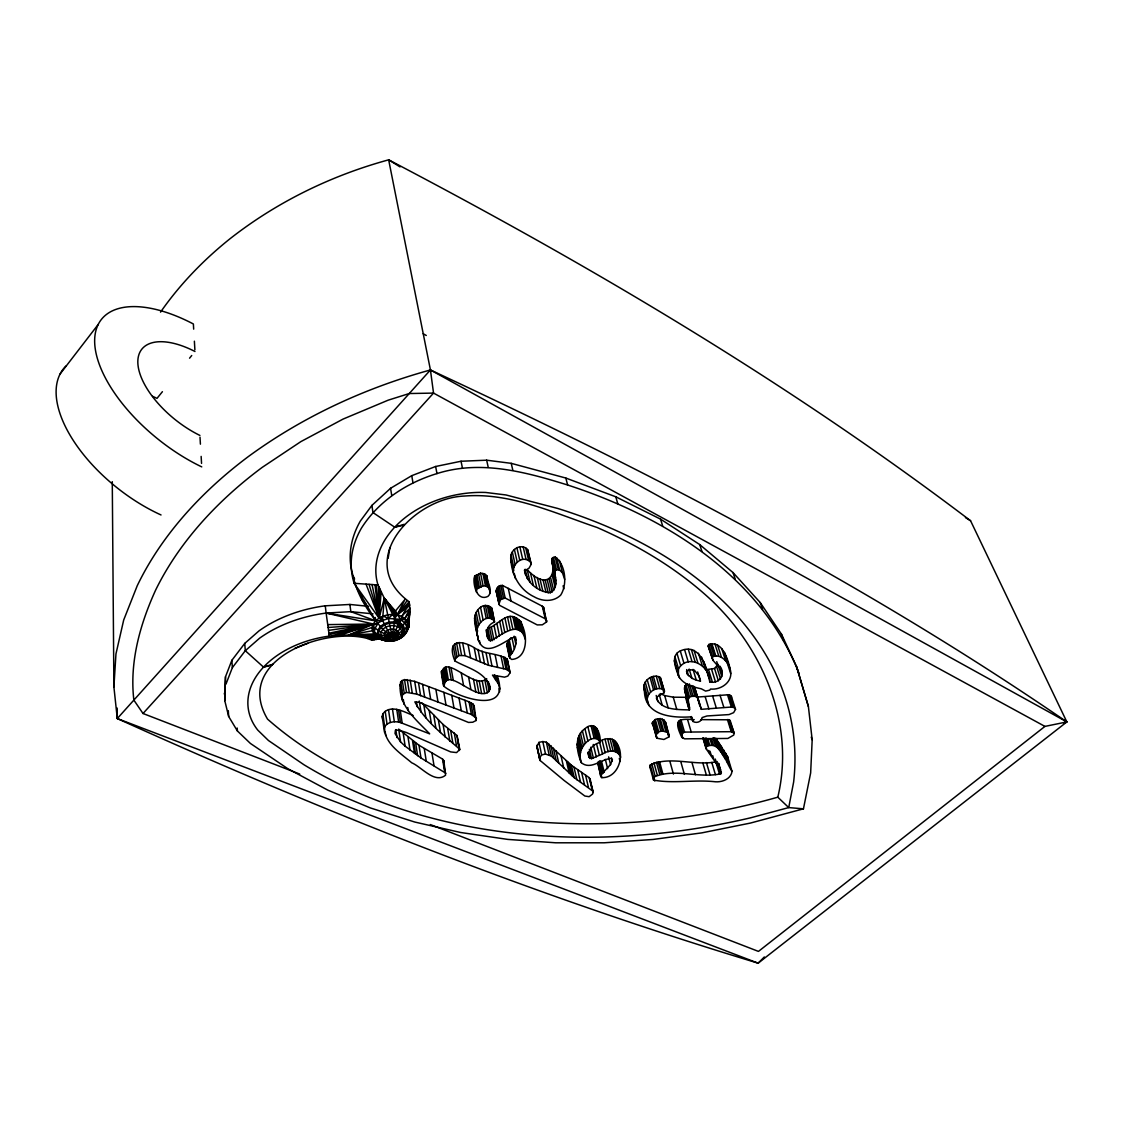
<?xml version="1.0" encoding="UTF-8"?>
<svg xmlns="http://www.w3.org/2000/svg" width="1123" height="1123" viewBox="0 0 1123 1123"><rect width="100%" height="100%" fill="white"/><g stroke="black" fill="none" stroke-linecap="round" stroke-linejoin="round"><path stroke-width="1.5" d="M530.07 582.219L527.178 569.628C543.069 586.992 557.008 581.854 552.193 558.313L555.169 556.98C565.669 564.434 567.606 584.493 560.658 595.148C553.583 602.139 542.311 601.563 534.169 596.804C518.475 589.421 509.884 571.888 511.007 555.029C512.692 547.884 522.223 543.574 527.599 549.54L531.305 564.125L529.017 568.168L524.932 570.793C526.364 582.598 538.731 592.27 550.326 592.733C561.233 586.529 553.035 570.231 551.856 561.149M369.046 584.339L378.507 615.432L378.802 586.641M403.943 629.694C401.473 653.979 354.84 634.93 379.083 618.183L379.588 588.298M692.147 719.604L690.603 716.881C671.779 718.074 644.644 715.66 644.42 690.729C640.98 681.843 652.365 672.705 660.324 677.478L664.479 691.15L663.946 692.905L656.969 696.892L656.408 698.211C661.307 710.368 678.348 709.497 689.213 709.918L684.497 688.918L684.946 685.816L687.739 684.089L691.389 696.386L695.025 696.288L697.678 697.65L701.299 709.315L731.368 707.041L734.175 707.616L735.537 709.357L733.614 712.656L729.024 714.579L706.985 715.955L702.1 717.583C701.594 721.949 696.344 723.633 692.905 721.415L691.249 716.53M398.174 639.352L403.789 635.576L408.604 627.673L408.912 617.875C410.007 626.592 406.947 635.885 398.174 639.352C388.909 636.334 385.007 625.286 381.146 617.159M689.817 709.61L688.146 699.545L689.578 697.046L691.389 696.386M497.138 679.078L497.419 676.509C511.035 715.07 458.577 698.267 443.992 686.335C446.912 664.816 476.826 703.223 489.207 691.305L490.007 687.613L489.389 684.454M408 629.357L402.034 636.53C394.875 638.327 387.982 633.695 382.761 629.287C369.565 614.042 357.198 595.892 353.169 576.085A117.129 85.25 -11 0 1 360.329 521.072L371.895 505.406L390.565 488.294L411.734 475.675L435.626 466.494L461.034 461.244L486.652 460.191L511.204 463.336L565.795 478.033L615.769 496.787L660.549 519.135L699.713 544.571L732.982 572.548L760.215 602.546L781.397 634.06L796.6 666.613L808.392 706.521L812.182 739.818L810.652 772.933L803.45 808.827L750.403 823.075L701.791 832.873L652.968 839.471L604.174 842.797L555.674 842.797L507.75 839.4L460.683 832.508L414.808 822.05L370.45 807.97L327.986 790.213L287.825 768.708L250.401 743.44L237.388 730.961L228.671 716.488L224.768 700.64L225.498 676.762L231.857 660.31L244.744 643.395L259.034 630.859A112.033 76.322 -7.2 0 1 325.263 605.816L349.885 604.455L368.625 606.336M721.513 670.206L712.993 660.338L708.122 645.907L708.795 644.49C722.257 640.222 727.985 659.313 730.062 668.887C734.119 680.875 721.752 690.28 710.522 689.031L709.792 690.126L705.623 691.108L701.342 688.82C692.709 686.995 682.475 684.132 678.348 675.555C675.821 668.031 670.178 655.593 680.285 650.933C699.868 642.145 707.167 667.778 709.764 681.9C718.748 684.384 725.655 675.007 720.545 667.146M474.131 577.769C473.078 585.532 477.219 601.619 487.958 596.383C493.839 590.993 486.821 582.332 487.003 575.973L484.42 573.895L480.518 573.137L474.594 576.225L476.559 592.383M399.549 622.521L403.157 625.216L404.631 629.189L404.252 632.951C393.85 638.257 380.36 634.2 372.878 625.722L382.522 620.514L384.291 598.208L378.002 584.971L354.152 583.3A117.578 85.264 -11 0 1 361.367 528.245C378.479 501.069 406.61 482.834 436.973 473.583C480.504 459.728 525.62 471.927 567.634 485.01C663.651 516.145 760.65 575.467 799.015 673.407M113.9 686.911L115.964 653.909L123.698 619.994L137.259 585.687A413.741 282.828 -12.4 0 1 248.45 456.5C303.056 416.521 365.27 387.898 430.432 369.958C650.301 472.278 866.675 584.381 1066.85 721.921L758.137 963.169C539.04 896.996 325.684 812.884 117.283 718.552L113.9 686.911L112.272 481.655M487.494 580.38L487.003 575.973M664.479 691.15L663.819 689.831C655.846 685.086 644.391 694.168 647.817 703.096M224.768 700.64L225.498 676.762M803.45 808.827L788.725 807.591L750.81 817.769A571.214 424.452 -19.8 0 1 303.912 764.721L268.467 740.52L257.785 730.132A90.359 61.077 -7.3 0 1 329.334 636.109L349.042 634.958L374.97 635.295C386.888 642.44 401.599 630.986 406.077 619.77L388.46 618.45L382.522 620.514L379.083 618.183L381.16 591.61M525.115 639.141C519.977 618.394 500.619 636.039 490.344 640.84L487.789 628.178C497.629 626.115 506.206 610.828 517.31 618.562C527.782 627.153 530.365 658.218 511.695 659.454L509.786 658.022L509.435 656.113C514.516 651.396 517.212 643.563 515.499 636.797M375.152 628.108L373.734 633.948L349.042 634.958L373.44 624.037L377.735 623.812L375.152 628.108L372.303 627.42L349.042 634.958L370.927 637.036L377.019 636.615L381.174 639.647L387.8 641.135C394.468 634.551 393.991 623.476 394.945 614.674L384.291 598.208L379.083 618.183L354.152 583.3L375.756 620.879L382.522 620.514M375.587 635.969L349.042 634.958L375.896 636.306L349.042 634.958L372.401 630.789C383.083 639.619 401.444 635.997 408.561 624.304L410.092 611.403L409.137 601.774C353.871 560.967 413.755 497.882 464.459 496.043C510.6 492.351 554.439 513.099 597.169 527.515C637.274 545.062 675.274 567.522 707.841 596.959C762.419 646.483 795.449 723.675 777.804 797.176L788.725 807.591L793.624 782.071A495.538 312.278 -7.1 0 0 557.878 508.494L505.982 494.962L485.683 492.464A94.5 68.264 -11.1 0 0 378.002 584.971M536.878 746.598L538.97 742.373L542.802 741.559L546.354 742.191L571.396 765.24L589.252 777.692L593.028 791.266L592.579 794.045L589.126 796.684L584.844 796.025L564.181 780.527L540.149 760.51L536.878 746.598L540.149 760.51M539.559 759.106L537.019 745.153M700.878 719.632L729.248 719.787L734.245 733.291L733.698 735.088L727.872 738.443L684.665 738.836L681.843 737.404C673.421 719.801 677.927 718.397 694.239 719.661M734.245 733.291L731.213 731.691L684.497 732.098L682.04 733.572L681.843 737.404M509.323 656.997L506.684 644.377L510.895 637.724M720.573 769.578L706.549 749.392L706.114 746.851C720.096 739.243 725.963 762.924 732.028 771.333C731.017 778.941 722.384 782.296 715.435 781.79C695.109 779.432 673.056 783.812 653.53 780.078L653.558 777.256C673.982 767.641 699.025 778.8 720.91 773.747L718.734 763.486M617.145 747.693L617.524 744.83C614.871 737.011 605.227 737.629 599.443 741.559L602.49 753.968L591.554 758.671L588.999 757.365L587.891 752.705M617.215 743.959C625.23 756.2 617.804 778.211 601.802 777.635L600.623 775.179L610.533 764.609L612.4 759.724L611.193 758.418C601.493 758.881 590.614 770.589 581.307 762.643C576.829 752.143 573.853 736.309 584.929 728.687C594.923 719.885 600.482 732.126 600.244 741.475L599.907 742.528C593.169 744.058 587.638 749.967 588.999 757.365M513.997 574.569C510.109 565.178 522.742 553.878 530.505 562.118L531.305 564.125M678.348 675.555L678.489 668.817L674.853 656.478M388.123 558.328L389.906 547.505M473.766 707.813L474.131 705.665L472.853 703.939L469.063 701.833L414.682 681.352L404.519 679.597L400.686 681.745C396.573 704.303 415.959 719.422 429.66 733.838L402.202 723.226C396.419 720.727 388.558 721.148 384.67 726.651C383.406 742.85 400.939 753.491 411.706 762.784C421.49 766.812 434.671 784.149 445.606 775.165L443.81 760.622L442.546 759.064L418.991 745.265L398.679 729.122L400.574 741.896L405.15 746.191L420.999 757.997L445.943 773.298M400.574 741.896L395.029 733.558L395.394 730.245L398.946 730.161L406.245 732.463L450.688 751.905L456.598 752.592L459.784 749.35C443.838 735.13 425.112 721.387 414.85 701.889L419.174 702.338L468.502 722.44L472.755 722.229L476.138 720.475L474.131 705.665M516.173 639.956L513.899 637.274C503.315 641.458 485.613 658.373 478.37 640.236C476.896 629.498 469.653 615.474 480.546 607.262C483.859 604.427 488.954 605.058 491.832 608.175L494.513 622.016C487.27 624.655 484.322 633.021 488.786 639.745L490.344 640.84M477.668 636.292C473.429 626.985 485.599 612.147 494.443 620.822M443.487 762.489L443.81 760.622M580.198 759.85C577.096 749.729 590.993 731.298 600.244 741.475M371.081 636.25L367.291 638.44C322.933 626.564 232.938 660.928 267.555 719.141C336.423 779.895 428.186 808.939 518.068 820.183C605.072 829.279 693.719 821.138 777.804 797.176M486.722 678.657C474.411 690.547 444.638 652.098 441.774 673.618M499.96 689.143L498.584 684.16L492.492 675.105L504.536 677.155L507.807 676.102L510.053 672.831L507.273 659.089C497.475 652.8 484.125 654.527 474.187 647.662C460.233 639.24 446.421 640.208 454.885 660.942C467.322 668.143 485.683 671.708 490.007 687.613M401.908 697.411L402.638 694.533L400.686 681.745M454.885 660.942L455.517 658.471L453.201 645.767M384.473 732.238L382.213 716.376L382.859 713.835C390.593 703.826 404.378 712.038 413.124 715.463M388.095 640.966L383.603 639.871L380.332 637.499L378.577 634.355L378.886 630.831C382.817 622.451 395.352 620.682 402.202 626.494L403.269 630.214L402.792 625.792C395.731 619.138 382.059 621.37 377.918 630.256L377.581 634.046L379.462 637.415L382.971 639.97C399.591 636.348 398.623 614.435 409.825 604.946L397.275 614.927L394.791 618.296L384.291 598.208L393.078 640.994L405.08 634.144C398.735 641.444 388.109 642.763 379.63 638.72L371.881 640.194L367.291 638.44L376.205 636.643L376.331 639.436L380.697 638.426L379.63 638.72M665.476 724.616L665.841 723.212L664.17 720.208L660.212 718.58L655.299 719.464L652.407 722.636L656.969 738.232L663.904 739.481L668.915 736.913L665.841 723.212M554.902 573.685L555.253 570.849L552.193 558.313M476.671 590.445L474.594 576.225M543.644 609.368L543.63 607.361L542.311 606.209L502.444 585.392L499.202 585.953L496.773 588.41L496.254 591.667L499.51 605.297L537.243 624.921L542.353 624.809L546.564 621.931L543.63 607.361M653.53 780.078L649.768 766.518L650.273 764.96C670.571 755.372 695.488 766.588 717.26 761.562M597.197 729.052L599.907 742.528M409.684 614.646L407.284 621.131L406.4 631.323L407.41 631.028L403.789 635.576M498.907 604.314L500.521 599.682L505.153 598.026L545.231 618.773L546.901 620.837M225.976 684.104L232.363 667.638L245.291 650.708L259.638 638.159A112.44 76.308 -7.2 0 1 326.119 613.06L350.839 611.67L373.061 613.86M669.294 735.523L667.609 732.519L662.444 730.933L658.696 731.789L655.79 734.961L655.944 736.955M506.74 661.714L507.273 659.089M711.968 658.19L712.656 656.773L708.795 644.49M600.665 776.133L598.026 762.012L601.802 777.635M396.11 614.8L384.291 598.208L395.731 611.403L400.56 619.728L404.87 618.394L410.134 608.161L401.444 616.274C394.243 613.256 385.736 614.183 379.083 618.183L366.056 584.128M705.974 669.617L714.537 668.494L717.976 664.339L721.836 676.593M678.489 668.817C688.076 653.01 710.494 665.742 709.764 681.9M374.099 639.815L376.205 636.643L369.593 639.31M407.031 600.651L397.275 614.927L409.474 603.36M393.134 640.082L399.198 638.889L399.928 637.85M539.7 757.674L541.665 754.881L545.525 754.066L551.365 756.088L574.246 777.678L593.028 791.266M400.56 619.728L404.687 622.802L407.284 621.131L404.87 618.394L410.092 611.403L407.284 621.131L408.561 624.304M60.165 373.889L98.277 324.365M162.414 391.688L156.995 398.384A68.685 35.346 38.2 0 0 152.546 396.307M189.562 358.195L191.724 355.514M455.517 658.471L458.928 655.537L465.062 655.635L488.519 665.293L506.038 669.294L509.912 671.708M764.314 956.964L758.137 963.169L117.283 718.552L430.432 369.958L388.656 159.831C331.173 175.525 276.763 202.056 229.836 238.89A367.881 281.424 -11.9 0 0 160.533 312.138M409.137 601.774L397.275 614.927L404.926 599.514L394.903 611.656L384.291 598.208L396.7 614.857L394.903 611.656M400.041 166.906L388.656 159.831C590.937 265.842 788.43 382.55 970.567 520.749L1066.85 721.921L1044.937 726.399L433.534 393.092L409.235 393.541L388.193 400.167L343.091 419.076L300.866 441.62L262.305 467.308A395.9 270.362 -12.4 0 0 155.662 590.024C140.024 624.248 129.384 662.233 133.862 700.106L143.014 713.498L433.534 393.092L430.432 369.958L1066.85 721.921L1063.663 723.38M392.629 614.435L388.46 618.45L383.21 616.12M555.253 570.849L556.461 569.712L559.689 570.189L562.483 572.87L564.644 579.398M402.638 694.533L406.484 692.386L416.717 694.126L471.407 714.509L476.503 718.327M477.135 588.887L483.101 585.799L485.459 586.009L488.07 587.076L490.26 590.754M371.881 640.194L376.205 636.643M399.198 638.889L401.753 636.797M1044.937 726.399L758.46 951.406L430.334 824.563M294.83 648.35L307.688 643.353M660.254 693.565L664.69 695.572L673.267 697.186L686.209 697.313M602.49 753.968C608.287 750.052 617.987 749.364 620.668 757.211M712.656 656.773C720.573 653.474 728.209 661.756 730.062 668.887M388.39 640.489L386.902 641.022L381.174 639.647M339.202 635.534L373.44 624.037L326.119 613.06L325.263 605.816M328.127 627.49L369.72 624.556L331.804 635.969M244.744 643.395L245.291 650.708L263.512 667.104L272.791 664.297M334.275 635.829L373.44 624.037L327.734 624.613M371.895 505.406L372.976 512.579L394.692 527.164L404.21 524.329M263.512 667.104L271.963 665.027M329.137 634.677L363.992 626.297M394.692 527.164L403.522 525.241M328.941 633.246L369.72 624.556M328.534 630.368L373.44 624.037M694.646 687.655L697.608 697.046L727.522 694.814L730.301 695.39L731.663 697.144M389.976 640.615L393.162 640.854M394.566 620.738L399.886 621.566M375.264 617.453L375.756 620.879L326.119 613.06L329.334 636.109M394.678 619.503L400.237 620.598M696.288 680.145L700.457 681.17L699.138 676.172L694.239 670.01L688.638 669.715L686.995 672.537L687.416 674.221L691.936 678.306L696.288 680.145L693.045 669.392M375.756 620.879L350.839 611.67L349.885 604.455M143.014 713.498L299.729 774.07M408.604 627.673L406.877 626.845L404.687 622.802M423.231 333.742L426.277 335.468M965.443 517.577L970.567 520.749M401.444 616.274L404.87 618.394M421.911 702.858L443.08 724.475L456.977 735.495L459.784 749.35M398.328 625.314L401.332 627.546M373.734 633.948L377.019 636.615L372.303 627.42M598.798 765.254L597.675 763.738M679.289 725.991L677.857 723.717M507.975 646.315L506.684 644.377M365.607 603.641L362.168 599.752L361.774 596.875M719.534 750.529L715.828 738.316L727.564 756.537L732.028 771.333M496.254 591.667L496.843 592.663M353.169 576.085L354.629 579.075M708.122 645.907L712.993 660.338M474.608 620.682L477.598 631.168M644.42 690.729L645.571 693.172M652.07 723.465L652.575 724.616M399.97 684.623L401.585 690.308M577.278 747.413L578.387 750.206M649.768 766.518L650.245 767.781M511.204 561.963L512.635 565.936M808.392 706.521L796.6 666.613M781.397 634.06L783.798 640.868M811.241 737.109L812.182 739.818M760.215 602.546L762.601 609.382M732.982 572.548L735.312 579.398M699.713 544.571L701.959 551.449M724.517 652.407L728.448 664.662M727.241 662.837L730.666 673.561M721.724 648.561L725.64 660.829M717.583 645.065L721.485 657.32M714.944 643.998L718.832 656.267M731.27 696.134L735.537 709.357M730.301 695.39L734.175 707.616M731.649 700.457L733.108 705.033M719.801 665.995L722.215 673.66M728.981 694.955L732.842 707.167M711.926 643.732L715.8 656M727.522 694.814L731.368 707.041M711.21 643.802L715.07 656.071M716.755 661.672L717.723 664.732M710.312 643.942L714.172 656.211M716.671 666.739L720.531 678.994M714.537 668.494L718.369 680.749M730.09 720.264L733.895 732.463M729.248 719.787L733.052 731.985M728.251 719.562L732.042 731.761M720.04 695.235L723.858 707.476M727.409 719.492L731.213 731.691M711.631 669.462L715.435 681.731M708.585 669.757L712.375 682.04M660.549 519.135L662.696 526.055M703.784 661.545L708.964 678.208M701.608 657.109L705.384 669.392M712.614 695.993L716.39 708.248M698.422 653.179L702.198 665.476M725.823 753.351L729.543 765.521M694.042 650.357L697.804 662.654M723.675 749.996L727.381 762.18M721.626 746.935L725.332 759.12M720.966 745.911L724.672 758.109M691.375 649.543L695.123 661.854M697.664 671.961L700.457 681.17M705.188 696.723L708.908 708.978M719.857 744.254L723.563 756.453M718.509 742.261L722.201 754.459M717.106 740.183L720.798 752.396M688.315 649.276L692.035 661.601M715.365 738.471L718.608 749.153M715.14 738.906L717.906 748.072M714.017 737.614L716.783 746.781M712.951 737.951L715.253 745.588M711.477 738.695L713.316 744.816M684.553 649.599L688.259 661.91M718.664 763.696L721.401 772.835M717.737 762.798L720.91 773.747M697.608 697.046L701.299 709.315M689.171 669.069L691.936 678.306M694.463 686.897L698.324 699.952M709.961 738.709L711.785 744.816M695.207 690.266L699.755 705.637M693.509 685.971L696.723 696.723M715.267 759.036L716.179 762.096M715.884 762.026L719.534 774.21M691.81 685.535L695.025 696.288M707.841 738.962L709.666 745.082M712.712 755.625L713.624 758.685M686.644 669.575L688.483 675.737M686.49 671.133L687.416 674.221M680.285 650.933L683.963 663.258M710.031 751.231L711.392 755.807M705.96 737.811L708.234 745.447M689.41 683.921L693.073 696.218M708.725 750.417L709.624 753.463M704.697 738.387L706.971 746.037M711.785 762.433L715.407 774.617M703.391 737.685L706.114 746.851M703.826 740.225L706.549 749.392M702.872 737.895L706.044 748.592M676.944 653.235L680.594 665.574M685.942 684.749L689.578 697.046M684.946 685.816L688.567 698.127M684.525 687.248L688.146 699.545M706.423 762.573L710.017 774.772M684.497 688.918L688.118 701.229M684.805 691.136L689.522 707.448M691.557 716.811L692.905 721.415M685.591 697.622L689.213 709.918M675.849 665.518L679.471 677.843M674.263 660.661L677.885 672.986M702.731 762.615L706.297 774.814M687.613 719.675L691.192 731.957M680.959 719.801L684.497 732.098M615.769 496.787L617.776 503.736M673.267 697.186L676.804 709.497M691.95 762.503L695.46 774.716M679.499 720.348L683.037 732.645M678.517 721.289L682.04 733.572M679.738 727.536L681.057 732.14M681.928 735.2L682.812 738.274M677.983 722.454L681.507 734.737M727.564 756.537L728.308 759.162M660.324 677.478L663.819 689.831M663.075 689.817L663.946 692.905M664.69 695.572L668.185 707.897M658.682 676.565L662.177 688.918M680.931 762.152L684.384 774.393M656.281 676.186L659.777 688.539M659.215 694.435L662.247 705.244M653.375 676.411L656.857 688.778M665.349 721.724L668.803 734.035M664.17 720.208L668.915 736.913M651.705 676.832L655.158 689.199M656.183 695.446L657.91 701.622M662.402 719.057L665.841 731.368M650.105 677.562L653.558 689.929M660.212 718.58L663.637 730.905M659.019 718.608L662.444 730.933M647.213 679.682L650.638 692.049M670.024 761.815L673.421 774.07M657.404 718.79L660.815 731.115M645.22 682.054L648.631 694.421M655.299 719.464L658.696 731.789M654.372 720.854L657.769 733.193M644.111 684.791L647.508 697.158M643.9 688.006L648.954 705.539M653.193 721.794L656.576 734.119M656.127 735.144L656.969 738.232M652.407 722.636L655.79 734.961M659.58 761.759L662.921 774.042M658.106 761.857L661.433 774.14M656.408 762.096L659.734 774.379M653.937 762.728L657.25 775.024M651.775 763.682L655.074 775.979M653.937 777.958L654.751 781.032M650.273 764.96L653.558 777.256M565.795 478.033L567.634 485.01M616.415 742.724L619.545 755.105M615.348 741.461L618.478 753.842M619.292 758.39L620.078 761.492M614.281 740.45L617.411 752.845M613.242 739.692L616.373 752.087M612.232 739.145L615.348 751.526M609.971 738.527L613.088 750.922M607.613 738.625L610.715 751.02M611.445 757.955L612.217 761.057M605.044 739.285L608.119 751.68M608.61 756.874L610.533 764.609M559.38 560.349L562.483 572.87M602.11 740.38L605.171 752.789M556.601 557.668L559.689 570.189M563.086 585.799L563.858 588.929M605.353 759.359L607.627 768.651M555.169 556.98L558.243 569.515M596.51 727.886L599.556 740.31M595.344 726.862L598.391 739.299M224.305 693.312L225.077 696.471M553.386 557.176L556.461 569.712M594.221 726.202L597.268 738.639M601.577 761.408L604.23 772.259M592.663 725.753L595.695 738.19M551.828 559.521L554.888 572.056M596.748 744.535L599.387 755.4M552.109 563.058L555.478 577.615M600.173 760.678L603.191 773.073M552.755 568.308L555.815 580.844M591.063 725.767L594.081 738.204M599.345 761.183L602.349 773.579M552.741 571.579L555.787 584.114M598.629 761.576L601.633 773.972M593.253 744.451L596.257 756.86M597.633 762.784L601.086 777.032M552.109 574.836L555.155 587.371M587.891 726.792L590.895 739.229M550.677 577.966L553.695 590.516M590.768 747.23L593.379 758.095M549.203 579.454L552.207 592.003M584.929 728.687L587.919 741.124M589.322 749.364L591.554 758.671M588.48 752.312L589.968 758.53M547.336 580.184L550.326 592.733M588.031 752.213L588.775 755.316M582.416 730.82L585.378 743.258M545.231 580.268L548.206 592.832M580.423 733.052L583.37 745.504M543.055 579.889L546.017 592.453M593.098 792.656L590.094 778.885M589.252 777.692L592.186 790.087M579.117 735.354L582.051 747.806M578.275 737.797L581.209 750.248M539.938 578.822L542.886 591.386M577.784 740.45L580.703 752.901M585.504 774.94L588.424 787.349M577.04 744.002L579.959 756.453M511.204 463.336L512.86 470.355M579.482 754.867L581.307 762.643M537.285 577.517L540.219 590.08M542.956 606.659L546.564 621.931M581.616 772.413L584.507 784.823M542.311 606.209L545.231 618.773M533.93 575.467L536.85 588.045M527.599 549.54L530.505 562.118M577.741 769.929L580.605 782.352M525.718 547.954L528.624 560.531M530.449 572.8L533.355 585.378M574.021 767.332L576.885 779.755M523.178 546.929L526.069 559.507M571.396 765.24L574.246 777.678M525.171 569.221L527.319 578.668M569.431 763.5L572.267 775.951M519.809 546.662L522.686 559.254M524.413 570.105L525.494 574.822M567.831 762.012L570.666 774.463M566.343 760.65L569.164 773.101M516.875 547.575L519.724 560.166M560.981 755.667L563.788 768.132M514.39 549.47L517.226 562.076M512.355 552.123L515.162 564.729M555.997 750.782L558.777 763.261M511.007 555.029L513.815 567.634M553.372 748.129L556.138 760.622M512.986 567.522L513.688 570.666M514.39 573.825L515.443 578.542M510.614 557.864L513.408 570.47M550.944 745.658L553.695 758.137M486.652 460.191L488.21 467.224M548.614 743.58L551.365 756.088M521.156 621.833L523.936 634.439M520.454 620.935L523.22 633.54M546.354 742.191L549.091 754.684M519.023 619.742L521.788 632.347M517.31 618.562L520.061 631.168M542.802 741.559L545.525 754.066M515.682 617.65L518.433 630.256M508.27 588.312L511.007 600.931M514.208 617.004L516.945 629.61M512.846 616.569L515.583 629.189M538.97 742.373L541.665 754.881M510.081 616.288L512.79 628.908M514.123 636.165L515.808 644.055M502.444 585.392L505.153 598.026M500.774 585.35L503.469 597.983M507.498 616.766L510.193 629.385M511.976 637.822L514.32 648.869M499.202 585.953L501.883 598.587M504.915 617.903L507.582 630.536M509.407 640.672L512.088 653.291M497.854 587.034L500.521 599.682M508.621 641.71L511.288 654.33M496.773 588.41L499.44 601.058M507.905 642.384L510.558 655.004M497.18 594.249L499.174 603.725M496.085 590.235L498.738 602.869M507.273 642.918L509.926 655.537M502.121 619.573L504.774 632.207M506.782 643.493L509.786 658.022M372.036 584.55L379.083 618.183M499.665 621.272L502.304 633.905M507.414 660.212L510.053 672.831M504.915 657.222L507.54 669.841M496.857 623.307L499.468 635.955M487.817 581.967L488.477 585.125M489.137 588.284L490.119 593.028M503.427 656.66L506.038 669.294M485.459 574.414L488.07 587.076M494.513 622.016L491.832 608.175M461.034 461.244L462.479 468.305M484.42 573.895L487.017 586.557M500.998 656.029L503.609 668.662M490.569 607.038L493.179 619.685M494.022 625.385L496.619 638.032M482.862 573.362L485.459 586.009M488.856 606.125L491.439 618.773M487.326 605.592L489.909 618.254M480.518 573.137L483.101 585.799M491.383 627.181L493.966 639.829M485.403 605.367L487.972 618.029M478.637 574.302L481.191 586.978M489.614 628.094L492.169 640.742M495.117 654.821L497.671 667.455M483.62 605.648L486.189 618.31M476.882 574.822L479.437 587.497M496.998 676.257L498.584 684.16M499.047 688.553L499.679 691.712M486.877 630.256L488.786 639.745M475.534 575.425L478.089 588.087M486.006 630.031L487.649 637.583M494.653 674.797L495.608 679.541M480.546 607.262L483.072 619.938M489.53 653.67L492.056 666.332M478.075 609.789L480.602 622.465M486.006 652.645L488.519 665.293M476.194 612.498L478.707 625.174M488.393 681.647L489.951 689.55M474.945 615.236L477.443 627.911M482.048 651.158L484.532 663.819M479.465 640.672L480.083 643.844M487.031 680.229L489.207 691.305M474.482 617.931L476.966 630.607M475.885 627.56L478.37 640.236M484.883 680.089L487.354 692.751M477.977 649.417L480.447 662.079M482.174 680.749L484.617 693.41M474.187 647.662L476.629 660.338M479.17 680.819L481.599 693.481M476.517 680.468L478.931 693.13M435.626 466.494L436.973 473.583M468.109 644.855L470.523 657.545M473.471 679.303L475.871 691.979M462.676 642.946L465.062 655.635M468.544 676.832L470.916 689.508M472.853 703.939L475.211 716.586M475.548 717.302L476.138 720.475M470.832 702.647L473.19 715.309M459.181 642.454L461.539 655.158M469.063 701.833L471.407 714.509M456.584 642.833L458.928 655.537M461.258 673.014L463.602 685.704M454.647 643.984L456.977 656.702M464.992 700.261L467.308 712.937M560.924 563.493L561.542 566.862M458.998 698.001L461.286 710.691M451.053 667.862L453.327 680.566M448.975 667.104L451.235 679.822M451.741 695.291L453.987 707.995M446.07 666.978L448.316 679.696M411.734 475.675L412.983 482.792M456.977 735.495L459.209 748.171M444.862 667.399L447.094 680.117M457.524 739.425L459.475 750.501M443.992 668.227L446.224 680.945M454.282 733.052L456.5 745.714M442.883 669.406L445.115 682.124M441.915 670.515L444.132 683.233M442.336 676.79L442.883 679.976M443.445 683.163L443.992 686.335M441.128 671.526L443.388 685.479M450.688 730.68L452.892 743.356M443.824 692.344L446.028 705.047M447.698 728.63L449.888 741.32M443.08 724.475L445.241 737.179M435.878 689.396L438.04 702.128M438.377 719.857L440.511 732.561M444.02 765.661L444.806 770.406M442.546 759.064L444.666 771.726M433.731 715.126L435.836 727.844M428.579 686.672L430.699 699.418M429.239 710.691L431.33 723.409M390.565 488.294L391.73 495.44M422.585 684.44L424.662 697.201M431.976 753.14L434.039 765.83M423.848 705.132L425.912 717.878M418.542 682.938L420.606 695.699M419.258 701.033L421.055 712.193M414.682 681.352L416.717 694.126M424.269 748.592L426.291 761.31M416.451 701.945L417.223 706.732M410.19 680.047L412.211 692.821M418.991 745.265L420.999 757.997M407.242 679.569L409.235 692.358M415.65 742.963L417.616 755.695M404.519 679.597L406.484 692.386M413.643 741.489L415.608 754.235M407.775 707.518L408.267 710.719M412.52 740.647L414.485 753.393M402.259 680.285L404.224 693.073M403.311 699.475L404.041 704.261M400.574 687.964L402.525 700.752M408.084 737.376L410.035 750.136M382.213 716.376L382.676 719.436M400.279 710.438L402.202 723.226M403.241 733.417L405.15 746.191M408.253 624.191L408.716 627.308M398.539 709.778L400.448 722.566M396.756 709.287L398.651 722.075M395.815 729.585L396.981 737.572M392.46 708.922L394.327 721.724M388.502 709.624L390.355 722.426M385.203 711.294L387.028 724.096M382.859 713.835L384.67 726.651M384.136 724.321L384.585 727.522M385.273 732.322L385.722 735.523M726.132 656.632L726.749 661.307M375.012 584.76L378.507 615.432M376.514 584.858L378.549 611.151M237.192 728.027L237.388 730.961M231.857 660.31L232.363 667.638M228.292 710.634L228.671 716.488M193.675 329.137L193.381 323.986A118.912 58.059 38.8 0 0 94.739 343.919A118.912 58.059 38.8 0 0 201.747 466.887M194.377 341.181L194.883 349.772M200.006 437.184L200.413 444.175M201.143 456.401L201.55 463.392M403.157 625.216L403.269 630.214M117.185 708.052L117.283 718.552M522.349 626.55L522.349 629.189M199.908 435.429A69.851 34.083 38.8 0 1 137.876 363.585A69.851 34.083 38.8 0 1 194.981 351.499M161.038 514.966A116.918 60.221 38.2 0 1 65.836 366.112M381.048 632.095L380.781 635.057C384.291 643.353 398.202 641.977 401.599 634.2L401.894 631.252C398.44 622.802 384.487 624.388 381.048 632.095M384.459 633.569L384.277 635.59C386.677 641.289 396.237 640.363 398.553 635L398.749 632.993C396.377 627.196 386.845 628.319 384.459 633.569M388.039 634.621L387.94 635.646C389.162 638.538 394.047 638.117 395.198 635.351L394.791 633.4L392.531 632.389L389.751 632.937L388.039 634.621"/></g></svg>
